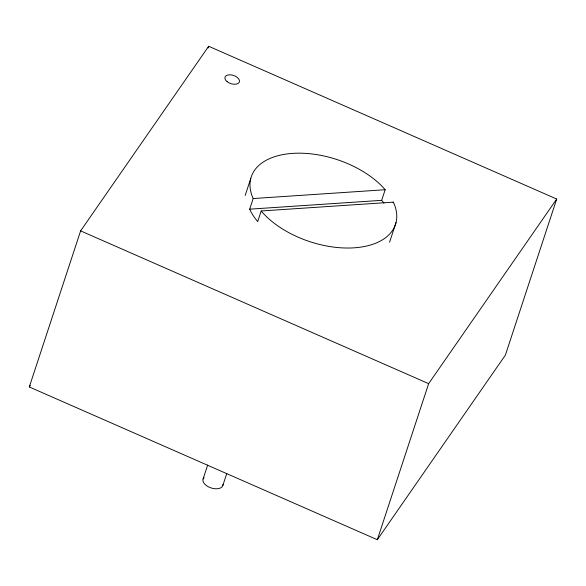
<?xml version="1.0" encoding="UTF-8"?>
<svg xmlns="http://www.w3.org/2000/svg" width="586" height="586" viewBox="0 0 586 586"><rect width="100%" height="100%" fill="white"/><g stroke="black" fill="none" stroke-linecap="round" stroke-linejoin="round"><path stroke-width="0.88" d="M29.3 386.965L80.619 230.884L208.675 46.265L556.7 199.035L505.381 355.116L377.325 539.735L29.3 386.965L30.34 385.463M208.103 48.001L208.675 46.265M245.19 195.453L250.815 178.32M393.14 202.807L393.36 202.141L261.173 210.982L257.686 221.596A75.938 43.232 18.2 0 1 249.68 209.165L253.167 198.551A75.938 43.232 18.2 0 1 292.597 153.386A75.938 43.232 18.2 0 1 385.17 189.725L381.676 200.339A75.938 43.232 18.2 0 1 383.977 203.166M203.108 478.938L207.671 465.064M222.753 485.706L226.745 473.561M389.565 242.238L396.033 222.541M377.325 539.735L428.644 383.654L556.7 199.035M253.167 198.551L385.17 189.725M249.68 209.165L381.676 200.339M80.619 230.884L428.644 383.654M222.973 484.446A10.394 5.919 18.2 0 1 210.491 487.735A10.394 5.919 18.2 0 1 204.096 477.509M393.36 202.141A75.938 43.232 18.2 0 1 354.164 247.819A75.938 43.232 18.2 0 1 261.173 210.982M227.104 81.652A7.581 4.314 18.2 0 0 239.315 82.15A7.581 4.314 18.2 0 0 230.195 74.81A7.581 4.314 18.2 0 0 227.104 81.652"/></g></svg>
